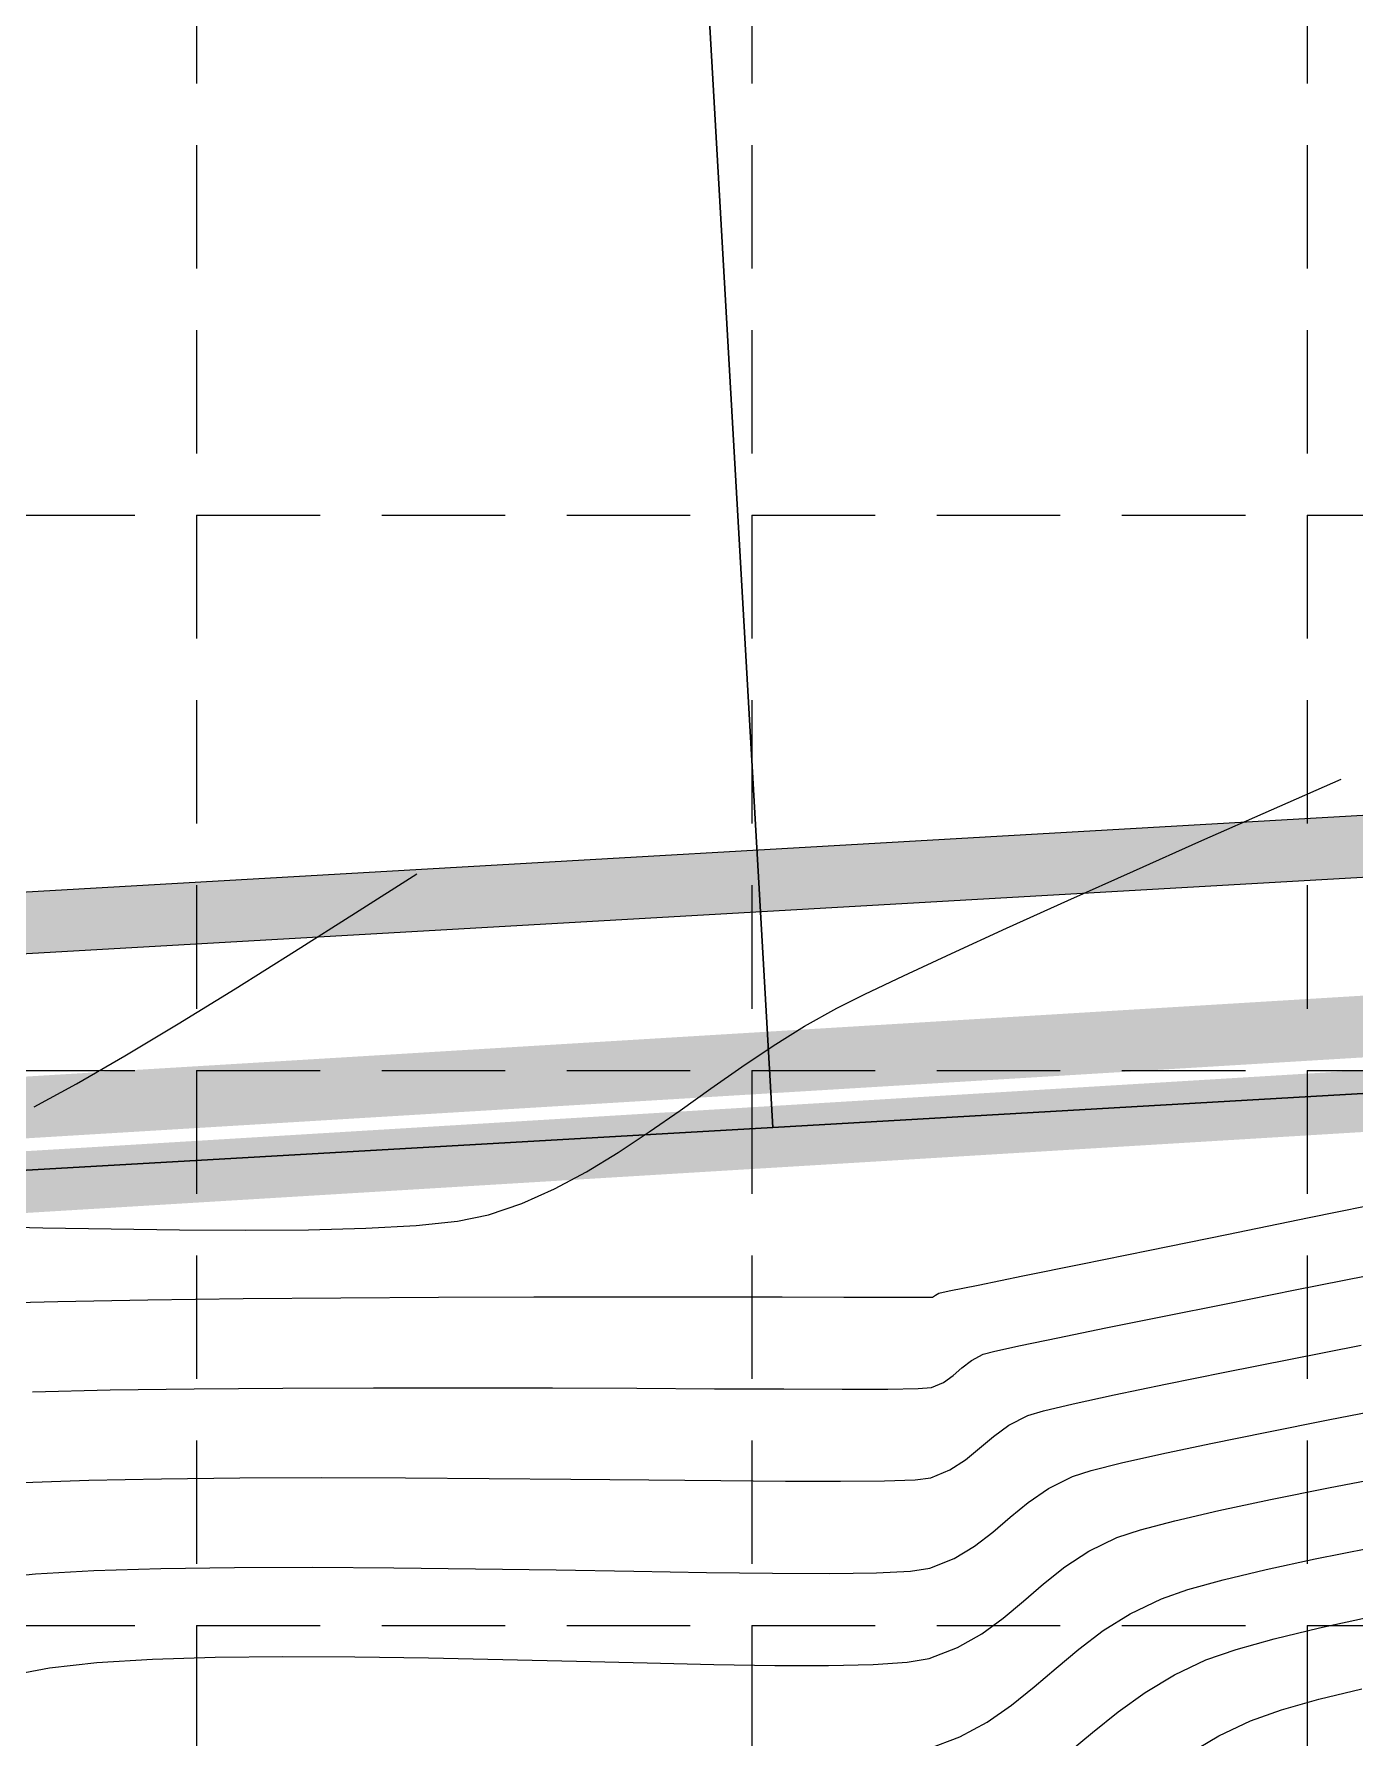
# Model space of a CAD drawing. Header units: inches. Extents: x 2547543 to 2548696, y 7125653 to 7126375.
# Drawn here: x 2548024.3 to 2548067.1, y 7125884.7 to 7125940 of the extents above; entities that cross this region are included whole.
import ezdxf

# ---------------------------------------------------------------- set-up
doc = ezdxf.new("R2010")
doc.units = ezdxf.units.IN
doc.header["$MEASUREMENT"] = 0
doc.linetypes.add('HIDDEN', pattern=[0.375, 0.25, -0.125])
doc.linetypes.add('XHFH001GR$0$HIDDEN2', pattern=[0.1875, 0.125, -0.0625])
for name, color, linetype in [('CONT-MJR', 6, 'Continuous'), ('CONT-MNR', 14, 'Continuous'), ('GRID', 254, 'HIDDEN'), ('LIMITS OF DISTURBANCE', 1, 'HIDDEN'), ('SILT FENCE', 200, 'Continuous'), ('V-AREA', 6, 'Continuous'), ('V-PROP-SUBD-N', 7, 'Continuous'), ('XHFH001GR$0$C-GRAD-WALL-N', 7, 'XHFH001GR$0$HIDDEN2')]:
    doc.layers.add(name, color=color, linetype=linetype)

msp = doc.modelspace()

# ---------------------------------------------------------------- linework, layer by layer
at = {"layer": 'CONT-MJR', "color": 35}
for points, elevation in [([(2548034.734051613, 7125911.485376708), (2548036.718573839, 7125912.746299805)], 580), ([(2548030.828431922, 7125909.02390708), (2548032.758260384, 7125910.234419491)], 580), ([(2548028.981797999, 7125907.884318397), (2548030.828431922, 7125909.02390708)], 580), ([(2548027.255590386, 7125906.846132365), (2548028.981797999, 7125907.884318397)], 580), ([(2548066.268379446, 7125895.041202703), (2548068.385492037, 7125895.453119437)], 575), ([(2548057.974982247, 7125893.204178248), (2548058.58029326, 7125893.397067902)], 575), ([(2548058.58029326, 7125893.397067902), (2548059.563575085, 7125893.645336187)], 575), ([(2548056.539268622, 7125892.366409109), (2548057.19620388, 7125892.815578287)], 575), ([(2548055.393824227, 7125891.402849907), (2548055.954900672, 7125891.885792415)], 575), ([(2548054.806763484, 7125890.946703285), (2548055.393824227, 7125891.402849907)], 575), ([(2548053.357585896, 7125890.231284513), (2548054.144442642, 7125890.546474254)], 575), ([(2548022.797217581, 7125889.882045952), (2548024.35780469, 7125890.043235066)], 575), ([(2548028.427139739, 7125890.224389112), (2548030.811915928, 7125890.258040938)], 575), ([(2548033.347450062, 7125890.262867232), (2548035.971756265, 7125890.245711442)], 575), ([(2548035.971756265, 7125890.245711442), (2548038.622848662, 7125890.213417016)], 575), ([(2548046.116984276, 7125890.094136404), (2548048.255362706, 7125890.069721918)], 575), ([(2548050.110597958, 7125890.064386037), (2548051.620704156, 7125890.08497221)], 575)]:
    msp.add_lwpolyline(points, dxfattribs=dict(at, elevation=elevation))
at = {"layer": 'CONT-MJR', "color": 35, "extrusion": (0.5349369453599867, -0.8448919839180195, 0), "elevation": -4657587.574799413}
msp.add_lwpolyline([(5964725.105924549, 580.0000000000009), (5964727.444437955, 580.0000000000009)], dxfattribs=at)
at = {"layer": 'CONT-MJR', "color": 35, "extrusion": (-0.5002905904704515, 0.8658575662813874, 0), "elevation": 4895266.299105927}
msp.add_lwpolyline([(-5771251.010477058, 580.0000000000005), (-5771252.822033128, 580.0000000000005)], dxfattribs=at)
at = {"layer": 'CONT-MJR', "color": 35, "extrusion": (0.4762229149759355, -0.8793245903827682, 0), "elevation": -5052556.101529157}
msp.add_lwpolyline([(5634059.779875258, 580.0000000000009), (5634061.342051152, 580.0000000000009)], dxfattribs=at)
at = {"layer": 'CONT-MJR', "color": 35, "extrusion": (0.1942476785330389, -0.9809525163760604, 0), "elevation": -6495208.714718434}
msp.add_lwpolyline([(3883718.557271131, 575.0000000000005), (3883720.587083495, 575.0000000000005)], dxfattribs=at)
at = {"layer": 'CONT-MJR', "color": 35, "extrusion": (0.1993078523666791, -0.9799369265340407, 0), "elevation": -6475078.080317653}
msp.add_lwpolyline([(3917187.182767404, 575.0000000000005), (3917189.034707969, 575.0000000000005)], dxfattribs=at)
at = {"layer": 'CONT-MJR', "color": 35, "extrusion": (0.2203307097074714, -0.9754252295075221, 0), "elevation": -6389360.672428838}
msp.add_lwpolyline([(4055494.788775948, 575.0000000000009), (4055496.132652488, 575.0000000000009)], dxfattribs=at)
at = {"layer": 'CONT-MJR', "color": 35, "extrusion": (0.207223669160089, -0.9782935913823775, 0), "elevation": -6443197.852133011}
msp.add_lwpolyline([(3969405.512492787, 575.0000000000009), (3969407.135746587, 575.0000000000009)], dxfattribs=at)
at = {"layer": 'CONT-MJR', "color": 35, "extrusion": (0.4464880156505099, -0.8947896131943365, 0), "elevation": -5238497.874818528}
msp.add_lwpolyline([(5461600.855954092, 575.0000000000009), (5461601.726302112, 575.0000000000009)], dxfattribs=at)
at = {"layer": 'CONT-MJR', "color": 35, "extrusion": (0.6352129365935634, -0.7723370541312786, 0), "elevation": -3885032.241413723}
msp.add_lwpolyline([(6494416.74059209, 575), (6494417.497215053, 575)], dxfattribs=at)
at = {"layer": 'CONT-MJR', "color": 35, "extrusion": (-0.5171883954623914, 0.8558715812544759, 0), "elevation": 4781023.175341654}
msp.add_lwpolyline([(-5866235.027697787, 575), (-5866235.801553184, 575)], dxfattribs=at)
at = {"layer": 'CONT-MJR', "color": 35, "extrusion": (0.05884114935360625, -0.9982673585481732, 0), "elevation": -6963614.748970789}
msp.add_lwpolyline([(2962905.105493465, 575.0000000000009), (2962907.006089194, 575.0000000000009)], dxfattribs=at)
at = {"layer": 'CONT-MJR', "color": 35, "extrusion": (0.03189894022428943, -0.9994910993163307, 0), "elevation": -7040984.447495049}
msp.add_lwpolyline([(2774037.906905513, 575), (2774040.080043796, 575)], dxfattribs=at)
at = {"layer": 'CONT-MJR', "color": 35, "extrusion": (0.001903459097998968, -0.9999981884200904, 0), "elevation": -7121027.276490388}
msp.add_lwpolyline([(2561590.036597511, 575.0000000000009), (2561592.572136237, 575.0000000000009)], dxfattribs=at)
at = {"layer": 'CONT-MJR', "color": 35, "extrusion": (-0.01551467690917385, -0.9998796401569562, 0), "elevation": -7164564.538374981}
msp.add_lwpolyline([(2437176.056968538, 575.0000000000009), (2437178.673176141, 575.0000000000009)], dxfattribs=at)
at = {"layer": 'CONT-MJR', "color": 35, "extrusion": (-0.0166893147678919, -0.9998607236873435, 0), "elevation": -7167422.767394657}
msp.add_lwpolyline([(2428760.132857407, 575), (2428762.651915415, 575)], dxfattribs=at)
at = {"layer": 'CONT-MJR', "color": 35, "extrusion": (-0.01553069258224635, -0.9998793915207553, 0), "elevation": -7164603.572297159}
msp.add_lwpolyline([(2437066.432769807, 575.0000000000009), (2437068.792590154, 575.0000000000009)], dxfattribs=at)
at = {"layer": 'CONT-MJR', "color": 35, "extrusion": (-0.002876108768203951, -0.9999958639906236, 0), "elevation": -7133189.060902833}
msp.add_lwpolyline([(2527542.881700446, 575.0000000000009), (2527544.736943371, 575.0000000000009)], dxfattribs=at)
at = {"layer": 'CONT-MJR', "color": 35, "extrusion": (0.04831350392465565, -0.9988322208151489, 0), "elevation": -6994463.31688033}
msp.add_lwpolyline([(2889352.777646543, 575), (2889353.88192737, 575)], dxfattribs=at)
at = {"layer": 'CONT-MJR', "color": 35, "extrusion": (0.1450989452769249, -0.9894171496793069, 0), "elevation": -6680758.146870101}
msp.add_lwpolyline([(3555046.206341362, 575.0000000000009), (3555046.84701195, 575.0000000000009)], dxfattribs=at)
at = {"layer": 'CONT-MNR', "color": 35}
for points, elevation in [([(2548064.432774979, 7125914.827013955), (2548066.684800318, 7125915.816504745)], 579), ([(2548062.172344822, 7125913.826602479), (2548064.432774979, 7125914.827013955)], 579), ([(2548059.953762721, 7125912.837573627), (2548062.172344822, 7125913.826602479)], 579), ([(2548057.82728155, 7125911.882230697), (2548059.953762721, 7125912.837573627)], 579), ([(2548054.051633486, 7125910.161815831), (2548055.84315418, 7125910.982876997)], 579), ([(2548049.293325253, 7125907.813605226), (2548050.335240178, 7125908.391420577)], 579), ([(2548048.269656066, 7125907.175327434), (2548049.293325253, 7125907.813605226)], 579), ([(2548047.259164924, 7125906.494635247), (2548048.269656066, 7125907.175327434)], 579), ([(2548044.256082868, 7125904.378552744), (2548045.257446016, 7125905.07819986)], 579), ([(2548042.227010727, 7125903.086639888), (2548043.247627002, 7125903.708683407)], 579), ([(2548040.129026187, 7125902.05822248), (2548041.189166352, 7125902.530470231)], 579), ([(2548022.436701992, 7125901.318231713), (2548024.599811272, 7125901.273280865)], 579), ([(2548024.599811272, 7125901.273280865), (2548026.815281853, 7125901.231973284)], 579), ([(2548026.815281853, 7125901.231973284), (2548029.026587903, 7125901.201965077)], 579), ([(2548033.210603088, 7125901.20647121), (2548035.070260562, 7125901.256297766)], 579), ([(2548058.25323091, 7125900.092494332), (2548060.484077471, 7125900.546596296)], 578), ([(2548054.919002854, 7125899.412643546), (2548056.370448856, 7125899.708900658)], 578), ([(2548025.084164054, 7125898.88031867), (2548028.004039549, 7125898.934475871)], 578), ([(2548028.004039549, 7125898.934475871), (2548031.086770052, 7125898.974976677)], 578), ([(2548031.086770052, 7125898.974976677), (2548034.253111807, 7125899.003585223)], 578), ([(2548037.423821061, 7125899.022065649), (2548040.519654058, 7125899.03218209)], 578), ([(2548046.169716269, 7125899.034379568), (2548048.565457975, 7125899.02998888)], 578), ([(2548048.565457975, 7125899.02998888), (2548050.569348407, 7125899.024290757)], 578), ([(2548050.569348407, 7125899.024290757), (2548052.102143813, 7125899.019049336)], 578), ([(2548052.102143813, 7125899.019049336), (2548053.084600437, 7125899.016028754)], 578), ([(2548053.084600437, 7125899.016028754), (2548053.437474527, 7125899.016993149)], 578), ([(2548053.437474527, 7125899.016993149), (2548053.540609845, 7125899.080769178)], 578), ([(2548053.540609845, 7125899.080769178), (2548053.643205189, 7125899.149452084)], 578), ([(2548053.643205189, 7125899.149452084), (2548053.98216445, 7125899.220551265)], 578), ([(2548056.2893012, 7125897.450679269), (2548057.505832077, 7125897.706298372)], 577), ([(2548057.505832077, 7125897.706298372), (2548059.059579076, 7125898.024616191)], 577), ([(2548055.464797211, 7125897.267798114), (2548056.2893012, 7125897.450679269)], 577), ([(2548054.108777063, 7125896.479509065), (2548054.394946986, 7125896.724373445)], 577), ([(2548054.394946986, 7125896.724373445), (2548054.704702505, 7125896.963438559)], 577), ([(2548029.508473719, 7125896.051018895), (2548032.376695848, 7125896.074451338)], 577), ([(2548032.376695848, 7125896.074451338), (2548035.31511182, 7125896.084395631)], 577), ([(2548035.31511182, 7125896.084395631), (2548038.253971733, 7125896.084012356)], 577), ([(2548038.253971733, 7125896.084012356), (2548041.123525689, 7125896.076462096)], 577), ([(2548043.854023788, 7125896.064905431), (2548046.37571613, 7125896.052502948)], 577), ([(2548050.513683941, 7125896.037802846), (2548051.990459613, 7125896.041826395)], 577), ([(2548051.990459613, 7125896.041826395), (2548052.979429926, 7125896.057646453)], 577), ([(2548052.979429926, 7125896.057646453), (2548053.410844984, 7125896.088423604)], 577), ([(2548053.410844984, 7125896.088423604), (2548053.79710548, 7125896.257855696)], 577), ([(2548053.79710548, 7125896.257855696), (2548054.108777063, 7125896.479509065)], 577), ([(2548059.332658329, 7125895.853298292), (2548060.992776209, 7125896.198224655)], 576), ([(2548024.261610586, 7125895.951047225), (2548026.780195332, 7125896.010937719)], 577), ([(2548057.043350735, 7125895.337290176), (2548057.99670058, 7125895.563032169)], 576), ([(2548055.416001893, 7125894.507199194), (2548055.920826138, 7125894.872409215)], 576), ([(2548054.0006906, 7125893.416633567), (2548054.509261687, 7125893.747795103)], 576), ([(2548033.641663598, 7125893.167651512), (2548036.355791503, 7125893.159939559)], 576), ([(2548039.067152882, 7125893.141879864), (2548041.715129121, 7125893.117930511)], 576), ([(2548041.715129121, 7125893.117930511), (2548044.239101608, 7125893.092549591)], 576), ([(2548044.239101608, 7125893.092549591), (2548046.578451731, 7125893.070195191)], 576), ([(2548050.460810434, 7125893.0523983), (2548051.882581788, 7125893.065871987)], 576), ([(2548052.877256327, 7125893.100204543), (2548053.38421544, 7125893.159854059)], 576), ([(2548064.4025144, 7125892.455291878), (2548066.283093444, 7125892.834648367)], 574), ([(2548066.283093444, 7125892.834648367), (2548068.313283217, 7125893.229566085)], 574), ([(2548060.179742851, 7125891.475060834), (2548061.298708983, 7125891.769051008)], 574), ([(2548057.730977614, 7125890.271279532), (2548058.510335876, 7125890.779258421)], 574), ([(2548064.25488494, 7125890.185647872), (2548065.846031886, 7125890.530552183)], 573), ([(2548056.385805234, 7125889.163761161), (2548057.037308837, 7125889.724206245)], 574), ([(2548061.720978917, 7125889.537085946), (2548062.865764987, 7125889.853286789)], 573), ([(2548055.732942495, 7125888.615666887), (2548056.385805234, 7125889.163761161)], 574), ([(2548058.971109478, 7125888.205242481), (2548059.851221506, 7125888.756146336)], 573), ([(2548064.522404461, 7125887.945516882), (2548065.987901852, 7125888.296099749)], 572), ([(2548063.280923586, 7125887.599090363), (2548064.522404461, 7125887.945516882)], 572), ([(2548028.149673122, 7125887.283458415), (2548030.179458877, 7125887.345361707)], 574), ([(2548032.382370144, 7125887.366780753), (2548034.706974331, 7125887.356010256)], 574), ([(2548037.101838845, 7125887.321344918), (2548039.515531092, 7125887.271079442)], 574), ([(2548041.896618481, 7125887.213508531), (2548044.193668418, 7125887.156926885)], 574), ([(2548051.512841791, 7125887.106387028), (2548052.618215576, 7125887.179172258)], 574), ([(2548052.618215576, 7125887.179172258), (2548053.330956353, 7125887.302714968)], 574), ([(2548057.453576118, 7125886.993989804), (2548058.184545146, 7125887.610380425)], 573), ([(2548061.281805583, 7125886.771619284), (2548062.306759306, 7125887.258904414)], 572), ([(2548062.306759306, 7125887.258904414), (2548063.280923586, 7125887.599090363)], 572), ([(2548044.193668418, 7125887.156926885), (2548046.35524831, 7125887.109629211)], 574), ([(2548050.06626759, 7125887.07606458), (2548051.512841791, 7125887.106387028)], 574), ([(2548060.340581296, 7125886.20014957), (2548061.281805583, 7125886.771619284)], 572), ([(2548065.970996023, 7125885.983757426), (2548067.359088426, 7125886.323284027)], 571), ([(2548058.624409382, 7125884.899584027), (2548059.461858533, 7125885.568227181)], 572), ([(2548064.756842476, 7125885.635124549), (2548065.970996023, 7125885.983757426)], 571), ([(2548054.326605199, 7125884.761734354), (2548055.214716933, 7125885.239942892)], 573), ([(2548057.807005932, 7125884.217952014), (2548058.624409382, 7125884.899584027)], 572), ([(2548061.742790119, 7125884.210253727), (2548062.724045224, 7125884.792139899)], 571)]:
    msp.add_lwpolyline(points, dxfattribs=dict(at, elevation=elevation))
at = {"layer": 'CONT-MNR', "color": 35, "extrusion": (0.4128430995629337, -0.9108021602649337, 0), "elevation": -5438347.844912773}
msp.add_lwpolyline([(5262657.943801006, 579.0000000000009), (5262660.12224047, 579.0000000000009)], dxfattribs=at)
at = {"layer": 'CONT-MNR', "color": 35, "extrusion": (0.4218067117303265, -0.9066857768484347, 0), "elevation": -5386175.089987487}
msp.add_lwpolyline([(5316039.392652217, 579.0000000000009), (5316041.100698365, 579.0000000000009)], dxfattribs=at)
at = {"layer": 'CONT-MNR', "color": 35, "extrusion": (0.4297494004368548, -0.9029482005210288, 0), "elevation": -5339303.071709256}
msp.add_lwpolyline([(5363113.341880503, 579), (5363114.732379679, 579)], dxfattribs=at)
at = {"layer": 'CONT-MNR', "color": 35, "extrusion": (0.4442820966470615, -0.8958869452106617, 0), "elevation": -5251955.155338046}
msp.add_lwpolyline([(5448678.551736549, 579), (5448679.569926888, 579)], dxfattribs=at)
at = {"layer": 'CONT-MNR', "color": 35, "extrusion": (0.5753184653246007, -0.8179294978520742, 0), "elevation": -4362550.482180526}
msp.add_lwpolyline([(6183787.37822227, 579), (6183788.603732278, 579)], dxfattribs=at)
at = {"layer": 'CONT-MNR', "color": 35, "extrusion": (0.5799224257836723, -0.8146717007931361, 0), "elevation": -4327604.62304285}
msp.add_lwpolyline([(6208292.522435281, 579), (6208293.749111157, 579)], dxfattribs=at)
at = {"layer": 'CONT-MNR', "color": 35, "extrusion": (-0.5533072304743079, 0.8329772558148579, 0), "elevation": 4525864.963986767}
msp.add_lwpolyline([(-6065276.117784135, 579), (-6065277.328448482, 579)], dxfattribs=at)
at = {"layer": 'CONT-MNR', "color": 35, "extrusion": (0.4723412439626969, -0.8814157641271072, 0), "elevation": -5077337.879030684}
msp.add_lwpolyline([(5611741.337375643, 579.0000000000009), (5611742.514849903, 579.0000000000009)], dxfattribs=at)
at = {"layer": 'CONT-MNR', "color": 35, "extrusion": (0.1993657309939755, -0.9799251529097709, 0), "elevation": -6474853.241727716}
msp.add_lwpolyline([(3917574.209718413, 578), (3917577.041986573, 578)], dxfattribs=at)
at = {"layer": 'CONT-MNR', "color": 35, "extrusion": (0.1948994496348105, -0.9808232279733428, 0), "elevation": -6492638.488949843}
msp.add_lwpolyline([(3888009.176026439, 579.0000000000005), (3888010.194840424, 579.0000000000005)], dxfattribs=at)
at = {"layer": 'CONT-MNR', "color": 35, "extrusion": (0.3223135606156843, -0.9466329640590591, 0), "elevation": -5924345.900391622}
msp.add_lwpolyline([(4708832.496053451, 579.0000000000009), (4708833.644865807, 579.0000000000009)], dxfattribs=at)
at = {"layer": 'CONT-MNR', "color": 35, "extrusion": (0.1993535886083364, -0.979927623199274, 0), "elevation": -6474901.784363476}
msp.add_lwpolyline([(3917491.246734371, 578), (3917493.978733017, 578)], dxfattribs=at)
at = {"layer": 'CONT-MNR', "color": 35, "extrusion": (-0.005139263976986467, -0.999986793895687, 0), "elevation": -7138902.090359146}
msp.add_lwpolyline([(2511373.489699962, 579.0000000000009), (2511375.640344052, 579.0000000000009)], dxfattribs=at)
at = {"layer": 'CONT-MNR', "color": 35, "extrusion": (0.007651425985501482, -0.999970727411752, 0), "elevation": -7106196.525379769}
msp.add_lwpolyline([(2602479.89527836, 579), (2602481.928737381, 579)], dxfattribs=at)
at = {"layer": 'CONT-MNR', "color": 35, "extrusion": (0.05622058847713115, -0.9984183719419857, 0), "elevation": -6971378.699821752}
msp.add_lwpolyline([(2944627.388559622, 579.0000000000009), (2944629.020530412, 579.0000000000009)], dxfattribs=at)
at = {"layer": 'CONT-MNR', "color": 35, "extrusion": (0.1046879942061715, -0.9945051150542609, 0), "elevation": -6819996.488755821}
msp.add_lwpolyline([(3280031.850186294, 579), (3280033.200200402, 579)], dxfattribs=at)
at = {"layer": 'CONT-MNR', "color": 35, "extrusion": (-0.1993824072843128, 0.9799217599714339, 0), "elevation": 6474786.571780652}
msp.add_lwpolyline([(-3917679.119119829, 578.0000000000009), (-3917681.665894098, 578.0000000000009)], dxfattribs=at)
at = {"layer": 'CONT-MNR', "color": 35, "extrusion": (0.1996364610813295, -0.9798700339366048, 0), "elevation": -6473770.633157186}
msp.add_lwpolyline([(3919353.482089507, 578.0000000000009), (3919355.403550506, 578.0000000000009)], dxfattribs=at)
at = {"layer": 'CONT-MNR', "color": 35, "extrusion": (0.2008641692496959, -0.9796191022594596, 0), "elevation": -6468854.250896972}
msp.add_lwpolyline([(3927460.181609665, 578), (3927461.137938918, 578)], dxfattribs=at)
at = {"layer": 'CONT-MNR', "color": 35, "extrusion": (0.1952427590029197, -0.9807549464860873, 0), "elevation": -6491269.663877158}
msp.add_lwpolyline([(3890307.775950248, 577), (3890310.176655794, 577)], dxfattribs=at)
at = {"layer": 'CONT-MNR', "color": 35, "extrusion": (0.02597462986333963, -0.9996626023831554, 0), "elevation": -7057310.61057491}
msp.add_lwpolyline([(2732255.293752346, 578.0000000000009), (2732257.972432862, 578.0000000000009)], dxfattribs=at)
at = {"layer": 'CONT-MNR', "color": 35, "extrusion": (0.00582838422749519, -0.9999830148244002, 0), "elevation": -7110927.046287385}
msp.add_lwpolyline([(2589523.451661803, 578), (2589526.622424913, 578)], dxfattribs=at)
at = {"layer": 'CONT-MNR', "color": 35, "extrusion": (0.001195423023982263, -0.9999992854816416, 0), "elevation": -7122847.954293179}
msp.add_lwpolyline([(2556557.162801973, 578.0000000000009), (2556560.104517063, 578.0000000000009)], dxfattribs=at)
at = {"layer": 'CONT-MNR', "color": 35, "extrusion": (-0.0004870552931926183, -0.9999998813885638, 0), "elevation": -7127139.22854071}
msp.add_lwpolyline([(2544572.452295858, 578.0000000000009), (2544575.160645404, 578.0000000000009)], dxfattribs=at)
at = {"layer": 'CONT-MNR', "color": 35, "extrusion": (0.1965035936198471, -0.9805031043777913, 0), "elevation": -6486262.375586716}
msp.add_lwpolyline([(3898646.260912351, 577.0000000000005), (3898648.365696049, 577.0000000000005)], dxfattribs=at)
at = {"layer": 'CONT-MNR', "color": 35, "extrusion": (0.1956407091735976, -0.9806756410322691, 0), "elevation": -6489690.538223198}
msp.add_lwpolyline([(3892939.172706479, 577), (3892941.453308427, 577)], dxfattribs=at)
at = {"layer": 'CONT-MNR', "color": 35, "extrusion": (0.1980390021110415, -0.9801941407919469, 0), "elevation": -6480148.418130664}
msp.add_lwpolyline([(3908798.294531282, 577), (3908800.16778504, 577)], dxfattribs=at)
at = {"layer": 'CONT-MNR', "color": 35, "extrusion": (0.4711157005586278, -0.8820714238014705, 0), "elevation": -5085121.503135197}
msp.add_lwpolyline([(5604688.18133993, 577), (5604688.614897076, 577)], dxfattribs=at)
at = {"layer": 'CONT-MNR', "color": 35, "extrusion": (0.2562117989622206, -0.9666206671039796, 0), "elevation": -6235197.696222226}
msp.add_lwpolyline([(4288741.640694843, 577), (4288742.031402748, 577)], dxfattribs=at)
at = {"layer": 'CONT-MNR', "color": 35, "extrusion": (0.1933625767223618, -0.9811273688585437, 0), "elevation": -6498712.162678569}
msp.add_lwpolyline([(3877858.167671102, 576), (3877860.493476826, 576)], dxfattribs=at)
at = {"layer": 'CONT-MNR', "color": 35, "extrusion": (0.1983455075612704, -0.9801321643687969, 0), "elevation": -6478923.612924046}
msp.add_lwpolyline([(3910826.034059248, 576.0000000000009), (3910827.998927162, 576.0000000000009)], dxfattribs=at)
at = {"layer": 'CONT-MNR', "color": 35, "extrusion": (0.1952478843335139, -0.9807539261523692, 0), "elevation": -6491247.161978576}
msp.add_lwpolyline([(3890338.944282671, 576), (3890341.119236831, 576)], dxfattribs=at)
at = {"layer": 'CONT-MNR', "color": 35, "extrusion": (0.01468942890275449, -0.9998921045185382, 0), "elevation": -7087698.100726784}
msp.add_lwpolyline([(2652427.202440198, 577.0000000000009), (2652429.931012985, 577.0000000000009)], dxfattribs=at)
at = {"layer": 'CONT-MNR', "color": 35, "extrusion": (-0.004232400300156379, -0.9999910433537389, 0), "elevation": -7136616.582347669}
msp.add_lwpolyline([(2517858.656929787, 577), (2517861.387452342, 577)], dxfattribs=at)
at = {"layer": 'CONT-MNR', "color": 35, "extrusion": (-0.004497104868914428, -0.9999898879727726, 0), "elevation": -7137282.827010501}
msp.add_lwpolyline([(2515974.707968713, 577.0000000000009), (2515976.95112808, 577.0000000000009)], dxfattribs=at)
at = {"layer": 'CONT-MNR', "color": 35, "extrusion": (-0.002434182680208363, -0.9999970373729512, 0), "elevation": -7132077.346859205}
msp.add_lwpolyline([(2530695.337207642, 577.0000000000009), (2530697.232044383, 577.0000000000009)], dxfattribs=at)
at = {"layer": 'CONT-MNR', "color": 35, "extrusion": (0.2123182579539973, -0.9772005717043866, 0), "elevation": -6422429.983075567}
msp.add_lwpolyline([(4002921.463416851, 576.0000000000009), (4002922.830544323, 576.0000000000009)], dxfattribs=at)
at = {"layer": 'CONT-MNR', "color": 35, "extrusion": (0.4569954645625768, -0.8894690244012068, 0), "elevation": -5173812.760878021}
msp.add_lwpolyline([(5522918.451657677, 576), (5522919.137719143, 576)], dxfattribs=at)
at = {"layer": 'CONT-MNR', "color": 35, "extrusion": (0.2833363961634407, -0.9590205871664663, 0), "elevation": -6111923.03057294}
msp.add_lwpolyline([(4462664.131968785, 576), (4462664.666153538, 576)], dxfattribs=at)
at = {"layer": 'CONT-MNR', "color": 35, "extrusion": (0.6481784825783069, -0.7614884468739388, 0), "elevation": -3774691.647805103}
msp.add_lwpolyline([(6559165.655415965, 576), (6559166.249969475, 576)], dxfattribs=at)
at = {"layer": 'CONT-MNR', "color": 35, "extrusion": (0.6358585963288024, -0.7718055749181688, 0), "elevation": -3879602.157194376}
msp.add_lwpolyline([(6497663.471504733, 576.0000000000005), (6497664.059728753, 576.0000000000005)], dxfattribs=at)
at = {"layer": 'CONT-MNR', "color": 35, "extrusion": (0.3845067481213948, -0.9231221807805888, 0), "elevation": -5598326.312929571}
msp.add_lwpolyline([(5092118.603138294, 576.0000000000005), (5092119.27095364, 576.0000000000005)], dxfattribs=at)
at = {"layer": 'CONT-MNR', "color": 35, "extrusion": (0.03690716872708411, -0.9993186983623146, 0), "elevation": -7026997.772709029}
msp.add_lwpolyline([(2809284.532453862, 576.0000000000009), (2809286.652906417, 576.0000000000009)], dxfattribs=at)
at = {"layer": 'CONT-MNR', "color": 35, "extrusion": (0.02122702601138061, -0.9997746812990976, 0), "elevation": -7070200.471081493}
msp.add_lwpolyline([(2698713.488789571, 576), (2698715.848036964, 576)], dxfattribs=at)
at = {"layer": 'CONT-MNR', "color": 35, "extrusion": (0.0103855005225863, -0.9999460692351839, 0), "elevation": -7099046.278559177}
msp.add_lwpolyline([(2621896.997328832, 576.0000000000005), (2621899.535270827, 576.0000000000005)], dxfattribs=at)
at = {"layer": 'CONT-MNR', "color": 35, "extrusion": (0.002670601115128858, -0.9999964339384836, 0), "elevation": -7119062.974793304}
msp.add_lwpolyline([(2567052.317173413, 576.0000000000009), (2567054.973458705, 576.0000000000009)], dxfattribs=at)
at = {"layer": 'CONT-MNR', "color": 35, "extrusion": (-0.006660600344912814, -0.9999778179555012, 0), "elevation": -7142706.544890631}
msp.add_lwpolyline([(2500517.10869677, 576.0000000000009), (2500519.820118293, 576.0000000000009)], dxfattribs=at)
at = {"layer": 'CONT-MNR', "color": 35, "extrusion": (-0.007100593374198158, -0.999974790469107, 0), "elevation": -7143806.072425802}
msp.add_lwpolyline([(2497384.274273323, 576), (2497386.368435262, 576)], dxfattribs=at)
at = {"layer": 'CONT-MNR', "color": 35, "extrusion": (-0.001636849002113221, -0.9999986603617748, 0), "elevation": -7130054.280133692}
msp.add_lwpolyline([(2536381.248160701, 576.0000000000005), (2536383.036412654, 576.0000000000005)], dxfattribs=at)
at = {"layer": 'CONT-MNR', "color": 35, "extrusion": (0.03449582953442071, -0.9994048417657042, 0), "elevation": -7033754.868550722}
msp.add_lwpolyline([(2792348.981003288, 576.0000000000009), (2792349.976270168, 576.0000000000009)], dxfattribs=at)
at = {"layer": 'CONT-MNR', "color": 35, "extrusion": (-0.2081904336566285, 0.9780883106007684, 0), "elevation": 6439269.480174709}
msp.add_lwpolyline([(-3975772.930766501, 574.0000000000009), (-3975774.647214982, 574.0000000000009)], dxfattribs=at)
at = {"layer": 'CONT-MNR', "color": 35, "extrusion": (0.2248946463450694, -0.9743830858780986, 0), "elevation": -6370303.066922549}
msp.add_lwpolyline([(4085362.740536582, 574), (4085364.202966753, 574)], dxfattribs=at)
at = {"layer": 'CONT-MNR', "color": 35, "extrusion": (-0.4383884726902597, 0.8987855956858131, 0), "elevation": 5287608.510156259}
msp.add_lwpolyline([(-5414066.661331242, 574.0000000000005), (-5414067.672219779, 574.0000000000005)], dxfattribs=at)
at = {"layer": 'CONT-MNR', "color": 35, "extrusion": (0.3151373544619716, -0.9490460725500686, 0), "elevation": -5959810.373770445}
msp.add_lwpolyline([(4663860.292156106, 574.0000000000009), (4663861.093839963, 574.0000000000009)], dxfattribs=at)
at = {"layer": 'CONT-MNR', "color": 35, "extrusion": (0.1980843516566783, -0.9801849772511072, 0), "elevation": -6479958.876493422}
msp.add_lwpolyline([(3909103.269047981, 573), (3909105.055309849, 573)], dxfattribs=at)
at = {"layer": 'CONT-MNR', "color": 35, "extrusion": (0.6192537420054055, -0.7851909341123996, 0), "elevation": -4017290.153734746}
msp.add_lwpolyline([(6413445.162128783, 574), (6413446.045568399, 574)], dxfattribs=at)
at = {"layer": 'CONT-MNR', "color": 35, "extrusion": (0.2326925656051531, -0.9725503431247617, 0), "elevation": -6337371.336325254}
msp.add_lwpolyline([(4136261.006584234, 573.0000000000009), (4136262.434911274, 573.0000000000009)], dxfattribs=at)
at = {"layer": 'CONT-MNR', "color": 35, "extrusion": (0.3264940715172167, -0.9451992495046274, 0), "elevation": -5903458.396746943}
msp.add_lwpolyline([(4734985.806607034, 573.0000000000009), (4734986.714505868, 573.0000000000009)], dxfattribs=at)
at = {"layer": 'CONT-MNR', "color": 35, "extrusion": (-0.4319644434030384, 0.9018906361835138, 0), "elevation": 5326101.08826324}
msp.add_lwpolyline([(-5376201.890552554, 573), (-5376203.012209743, 573)], dxfattribs=at)
at = {"layer": 'CONT-MNR', "color": 35, "extrusion": (-0.5901141964278572, 0.8073197849516042, 0), "elevation": 4249227.00349052}
msp.add_lwpolyline([(-6262182.976357671, 574), (-6262183.840632519, 574)], dxfattribs=at)
at = {"layer": 'CONT-MNR', "color": 35, "extrusion": (0.2094693988965157, -0.9778152028506881, 0), "elevation": -6434060.058907668}
msp.add_lwpolyline([(3984193.19882492, 572.0000000000005), (3984194.88238826, 572.0000000000005)], dxfattribs=at)
at = {"layer": 'CONT-MNR', "color": 35, "extrusion": (0.4936300854745005, -0.8696719719034512, 0), "elevation": -4939388.535582847}
msp.add_lwpolyline([(5733523.89768341, 574), (5733524.801649466, 574)], dxfattribs=at)
at = {"layer": 'CONT-MNR', "color": 35, "extrusion": (-0.6032003269347818, 0.7975897225928706, 0), "elevation": 4146545.192424819}
msp.add_lwpolyline([(-6330642.75684384, 573), (-6330643.743020453, 573)], dxfattribs=at)
at = {"layer": 'CONT-MNR', "color": 35, "extrusion": (0.1090449274237863, -0.9940368221565745, 0), "elevation": -6805544.892468777}
msp.add_lwpolyline([(3309872.32137851, 574.0000000000009), (3309873.859789279, 574.0000000000009)], dxfattribs=at)
at = {"layer": 'CONT-MNR', "color": 35, "extrusion": (0.06119714977949649, -0.9981256979252995, 0), "elevation": -6956599.157821032}
msp.add_lwpolyline([(2979334.558005866, 574.0000000000009), (2979336.36662341, 574.0000000000009)], dxfattribs=at)
at = {"layer": 'CONT-MNR', "color": 35, "extrusion": (0.009722604074982329, -0.9999527343679807, 0), "elevation": -7100777.047186648}
msp.add_lwpolyline([(2617191.92654392, 574.0000000000009), (2617194.129559314, 574.0000000000009)], dxfattribs=at)
at = {"layer": 'CONT-MNR', "color": 35, "extrusion": (-0.01447334807435398, -0.9998952556120659, 0), "elevation": -7162019.552520238}
msp.add_lwpolyline([(2444632.366596341, 574), (2444634.761711729, 574)], dxfattribs=at)
at = {"layer": 'CONT-MNR', "color": 35, "extrusion": (-0.02417134704388173, -0.9997078303094781, 0), "elevation": -7185394.850212188}
msp.add_lwpolyline([(2375052.761389562, 574.0000000000005), (2375055.143172835, 574.0000000000005)], dxfattribs=at)
at = {"layer": 'CONT-MNR', "color": 35, "extrusion": (0.3621576560351179, -0.9321168554291621, 0), "elevation": -5719362.642957646}
msp.add_lwpolyline([(4955778.101038502, 574.0000000000009), (4955779.085985835, 574.0000000000009)], dxfattribs=at)
at = {"layer": 'CONT-MNR', "color": 35, "extrusion": (0.1904274949077181, -0.9817012626981647, 0), "elevation": -6510278.288149997}
msp.add_lwpolyline([(3858362.765622684, 574), (3858363.989837938, 574)], dxfattribs=at)
at = {"layer": 'CONT-MNR', "color": 35, "extrusion": (-0.0150483514729088, -0.9998867671481345, 0), "elevation": -7163424.122232761}
msp.add_lwpolyline([(2440524.97891085, 574.0000000000005), (2440526.953811728, 574.0000000000005)], dxfattribs=at)
at = {"layer": 'CONT-MNR', "color": 35, "extrusion": (-0.002214781917816502, -0.9999975473675206, 0), "elevation": -7131512.974094955}
msp.add_lwpolyline([(2532259.794646485, 574), (2532261.530992767, 574)], dxfattribs=at)
at = {"layer": 'CONT-MNR', "color": 35, "extrusion": (-0.6532764212730093, 0.757119486876893, 0), "elevation": 3730562.049962062}
msp.add_lwpolyline([(-6584356.963456022, 573), (-6584357.905613937, 573)], dxfattribs=at)
at = {"layer": 'CONT-MNR', "color": 35, "extrusion": (0.628084816421431, -0.7781448858540787, 0), "elevation": -3944576.292675904}
msp.add_lwpolyline([(6458417.416371089, 573.0000000000005), (6458418.35917186, 573.0000000000005)], dxfattribs=at)
at = {"layer": 'CONT-MNR', "color": 35, "extrusion": (0.5838434030783982, -0.8118662948305189, 0), "elevation": -4297598.606205269}
msp.add_lwpolyline([(6229084.874407934, 572), (6229085.956757046, 572)], dxfattribs=at)
at = {"layer": 'CONT-MNR', "color": 35, "extrusion": (0.5679177156095492, -0.8230853347599089, 0), "elevation": -4418125.94139005}
msp.add_lwpolyline([(6144183.346556189, 573), (6144184.308664778, 573)], dxfattribs=at)
at = {"layer": 'CONT-MNR', "color": 35, "extrusion": (0.335203513874484, -0.9421457447158579, 0), "elevation": -5859502.568391124}
msp.add_lwpolyline([(4789269.204338543, 571.0000000000005), (4789270.272281044, 571.0000000000005)], dxfattribs=at)
at = {"layer": 'CONT-MNR', "color": 35, "extrusion": (0.4271535367911612, -0.9041791061547497, 0), "elevation": -5354662.137377142}
msp.add_lwpolyline([(5347751.967982356, 571), (5347753.103420855, 571)], dxfattribs=at)
at = {"layer": 'CONT-MNR', "color": 35, "extrusion": (0.3545168248494607, -0.9350496355267226, 0), "elevation": -5759727.819853127}
msp.add_lwpolyline([(4908802.216079867, 573), (4908803.3093677, 573)], dxfattribs=at)
at = {"layer": 'GRID', "color": 252, "linetype": 'HIDDEN', "lineweight": 0, "ltscale": 16}
for p, q in [((2548029.583313596, 7126356.376313465), (2548029.583313596, 7125726.296813901)), ((2548047.583313595, 7126356.376313465), (2548047.583313595, 7125726.296813901)), ((2548065.583313595, 7126356.376313465), (2548065.583313595, 7125726.296813901)), ((2547561.583313602, 7125924.376313471), (2548677.583313586, 7125924.376313471)), ((2547561.583313602, 7125906.376313471), (2548677.583313586, 7125906.376313471)), ((2547561.583313602, 7125888.376313471), (2548677.583313586, 7125888.376313471))]:
    msp.add_line(p, q, dxfattribs=at)
at = {"layer": 'LIMITS OF DISTURBANCE', "color": 1, "ltscale": 60, "const_width": 2}
msp.add_lwpolyline([(2547967.954697454, 7126013.196141268), (2547973.363180194, 7125907.08563582), (2547973.905160983, 7125899.71725772), (2547973.905160983, 7125899.71725772), (2548217.576583167, 7125914.470785707), (2548235.181018622, 7125907.431437847), (2548305.145239341, 7125928.501275192), (2548299.352715652, 7125944.690279533), (2548299.352715652, 7125944.690279533), (2548297.334525043, 7126023.04580101), (2548289.109176521, 7126123.768545461), (2548242.752504996, 7126178.872915617), (2548190.989095759, 7126165.783801441), (2548158.767342761, 7126105.378208232), (2548157.321084304, 7126106.061658075, 0.5593995445289427), (2548084.211959569, 7126057.953686372), (2548033.93825647, 7126055.827996069), (2548036.387905852, 7126016.034942284), (2547967.954697454, 7126013.196141268)], format="xyb", close=True, dxfattribs=at)
at = {"layer": 'SILT FENCE', "ltscale": 60, "const_width": 2}
msp.add_lwpolyline([(2547975.841348776, 7125907.322654696), (2547976.012900911, 7125902.263686043), (2548118.600467875, 7125910.896980291), (2548218.604574398, 7125916.866866249), (2548235.222198039, 7125910.071090102), (2548302.284378363, 7125930.185571211), (2548299.393388013, 7125938.306453394)], dxfattribs=at)
at = {"layer": 'V-AREA', "color": 7}
for p, q in [((2548048.266710839, 7125904.527087063), (2548042.539298215, 7126004.362936058)), ((2548042.539298215, 7126004.362936059), (2548048.266710839, 7125904.527087063)), ((2548099.182993826, 7125907.4480675), (2548048.266710839, 7125904.527087063)), ((2548048.266710839, 7125904.527087063), (2548099.182993827, 7125907.448067502)), ((2548048.266710839, 7125904.527087063), (2547975.737416676, 7125900.366204984)), ((2547975.737416675, 7125900.366204984), (2548048.266710839, 7125904.527087063))]:
    msp.add_line(p, q, dxfattribs=at)
at = {"layer": 'V-PROP-SUBD-N'}
for p, q in [((2548048.266710839, 7125904.527087064), (2548042.539298215, 7126004.362936059)), ((2547975.737416676, 7125900.366204983), (2548233.222309056, 7125915.13767473))]:
    msp.add_line(p, q, dxfattribs=at)
at = {"layer": 'XHFH001GR$0$C-GRAD-WALL-N', "color": 4, "linetype": 'Continuous'}
for p, q in [((2548216.681047284, 7125923.203528596), (2547976.220308029, 7125909.408705518)), ((2548216.331620137, 7125921.180194138), (2547974.338139302, 7125907.297440285))]:
    msp.add_line(p, q, dxfattribs=at)
at = {"layer": 'XHFH001GR$0$C-GRAD-WALL-N', "color": 4, "const_width": 2}
msp.add_lwpolyline([(2548297.491659367, 7125934.535404317), (2548233.222309056, 7125915.13767473), (2548216.50633371, 7125922.191861367), (2547975.279223666, 7125908.353072901), (2547974.591934151, 7125920.333374784)], dxfattribs=at)

doc.saveas('drawing.dxf')
